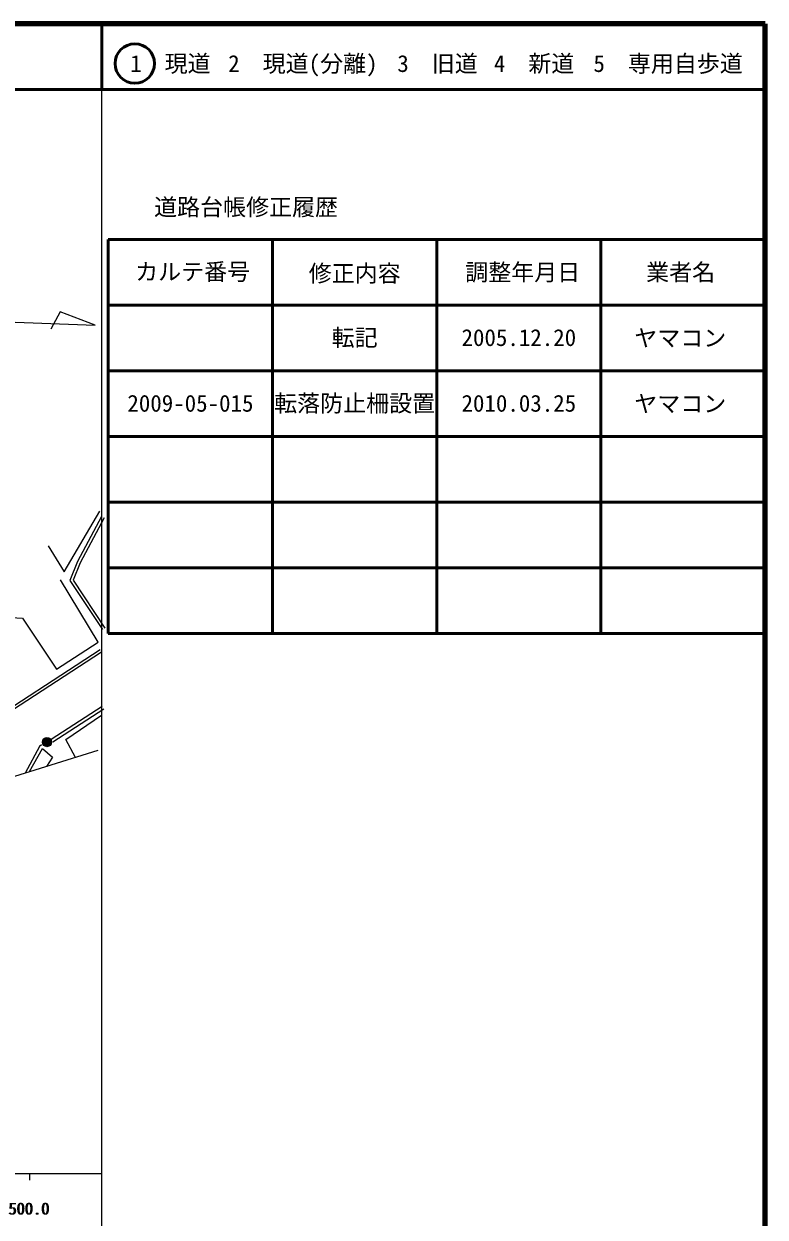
# Model space of a CAD drawing. Units: millimetres, scale not verified. Extents: x 40000 to 680000, y 20000 to 380000.
# Drawn here: x 567141 to 680000, y 198357 to 380000 of the extents above; entities that cross this region are included whole.
import ezdxf
from ezdxf.enums import TextEntityAlignment as Align

# ---------------------------------------------------------------- set-up
doc = ezdxf.new("R2010")
doc.units = ezdxf.units.MM
doc.header["$LTSCALE"] = 1000
for name, color, linetype, lineweight in [('M-BGD', 7, 'Continuous', 25), ('M-BMK-OTRS', 5, 'Continuous', 25), ('M-BMK-SRVR', 3, 'Continuous', 25), ('M-TTL', 2, 'Continuous', 140), ('M-TTL-BAND', 7, 'Continuous', 25), ('M-TTL-FRAM', 2, 'Continuous', 50), ('M-TTL-LINE', 7, 'Continuous', 50)]:
    doc.layers.add(name, color=color, linetype=linetype, lineweight=lineweight)
doc.layers.add('M-TTL-TXT', color=7, linetype='Continuous')
doc.styles.add('ＭＳ ゴシック', font='')
doc.styles.get('ＭＳ ゴシック').set_extended_font_data('MS Gothic')

msp = doc.modelspace()

# ---------------------------------------------------------------- hatches: boundary and pattern name
at = {"layer": 'M-BGD'}
msp.add_hatch(color=256, dxfattribs=at).paths.add_polyline_path([(569958, 270671, 1), (571358, 270671, 1)])

# ---------------------------------------------------------------- linework, layer by layer
for p, q in [((571285, 271094), (579061, 276115)), ((571529, 270716), (579305, 275737))]:
    msp.add_line(p, q, dxfattribs=at)
for points in [[(570859, 300540), (573296, 296593), (578686, 305840)], [(578971, 305004), (575289, 298159), (574132, 295244), (579101, 287786)], [(579367, 304791), (575697, 297969), (574638, 295297), (579475, 288036)], [(546381, 298760), (545961, 290911), (557731, 290070), (557620, 287395), (561614, 287124), (561769, 289822), (566946, 289535), (572123, 281795), (578459, 285882), (572708, 295350)], [(555333, 272299), (555908, 272299), (559562, 272262), (578738, 284743)], [(555333, 271899), (555906, 271899), (559679, 271861), (578957, 284407)], [(575002, 268346), (573540, 271063), (578985, 274771)], [(569849, 270260), (569501, 269986), (567327, 265944)], [(568003, 266169), (569958, 269675), (571511, 268379), (570570, 266959)]]:
    msp.add_lwpolyline(points, dxfattribs=at)
msp.add_circle((570658, 270671), 700, dxfattribs=at)
at = {"layer": 'M-BMK-OTRS'}
msp.add_lwpolyline([(578417, 269406), (549709, 260436), (522068, 235715)], dxfattribs=at)
at = {"layer": 'M-BMK-SRVR'}
for p, q in [((572669, 336147), (571230, 333514)), ((577974, 334154), (572669, 336147)), ((544965, 335315), (577974, 334154))]:
    msp.add_line(p, q, dxfattribs=at)
at = {"layer": 'M-TTL'}
for p, q in [((680000, 380000), (40000, 380000)), ((680000, 20000), (680000, 380000))]:
    msp.add_line(p, q, dxfattribs=at)
at = {"layer": 'M-TTL-BAND'}
for p, q in [((579000, 20000), (579000, 370000)), ((40000, 205000), (579000, 205000)), ((568000, 205000), (568000, 204000))]:
    msp.add_line(p, q, dxfattribs=at)
at = {"layer": 'M-TTL-FRAM'}
for p, q in [((580000, 347197), (580000, 287197)), ((580000, 347197), (680000, 347197)), ((580000, 287197), (680000, 287197))]:
    msp.add_line(p, q, dxfattribs=at)
at = {"layer": 'M-TTL-LINE'}
for p, q in [((579000, 380000), (579000, 370000)), ((40000, 370000), (680000, 370000)), ((605000, 347197), (605000, 287197)), ((630000, 347197), (630000, 287197)), ((655000, 347197), (655000, 287197)), ((580000, 337197), (680000, 337197)), ((580000, 327197), (680000, 327197)), ((580000, 317197), (680000, 317197)), ((580000, 307197), (680000, 307197)), ((580000, 297197), (680000, 297197))]:
    msp.add_line(p, q, dxfattribs=at)
msp.add_circle((584031, 373958), 3000, dxfattribs=at)

# ---------------------------------------------------------------- texts
at = {"layer": 'M-TTL-BAND', "style": 'ＭＳ ゴシック'}
for p in [(567844, 198195), (568000, 198195)]:
    msp.add_text('500.0', height=1833, dxfattribs=at).set_placement(p, align=Align.BOTTOM_CENTER)
at = {"layer": 'M-TTL-TXT', "style": 'ＭＳ ゴシック'}
for s, p in [('1\u3000現道', (589448, 373958)), ('2\u3000現道(分離)', (609619, 373958)), ('3\u3000旧道', (630121, 373958)), ('4\u3000新道', (644824, 373958)), ('5\u3000専用自歩道', (665228, 373958)), ('道路台帳修正履歴', (600968, 352113)), ('カルテ番号', (592839, 342277)), ('修正内容', (617509, 342023)), ('調整年月日', (643089, 342197)), ('業者名', (667134, 342197)), ('転記', (617500, 332245)), ('2005.12.20', (642500, 332245)), ('ヤマコン', (667077, 332189)), ('2009-05-015', (592500, 322245)), ('転落防止柵設置', (617500, 322245)), ('2010.03.25', (642500, 322245)), ('ヤマコン', (667077, 322189))]:
    msp.add_text(s, height=2566, dxfattribs=at).set_placement(p, align=Align.MIDDLE_CENTER)

doc.saveas('drawing.dxf')
